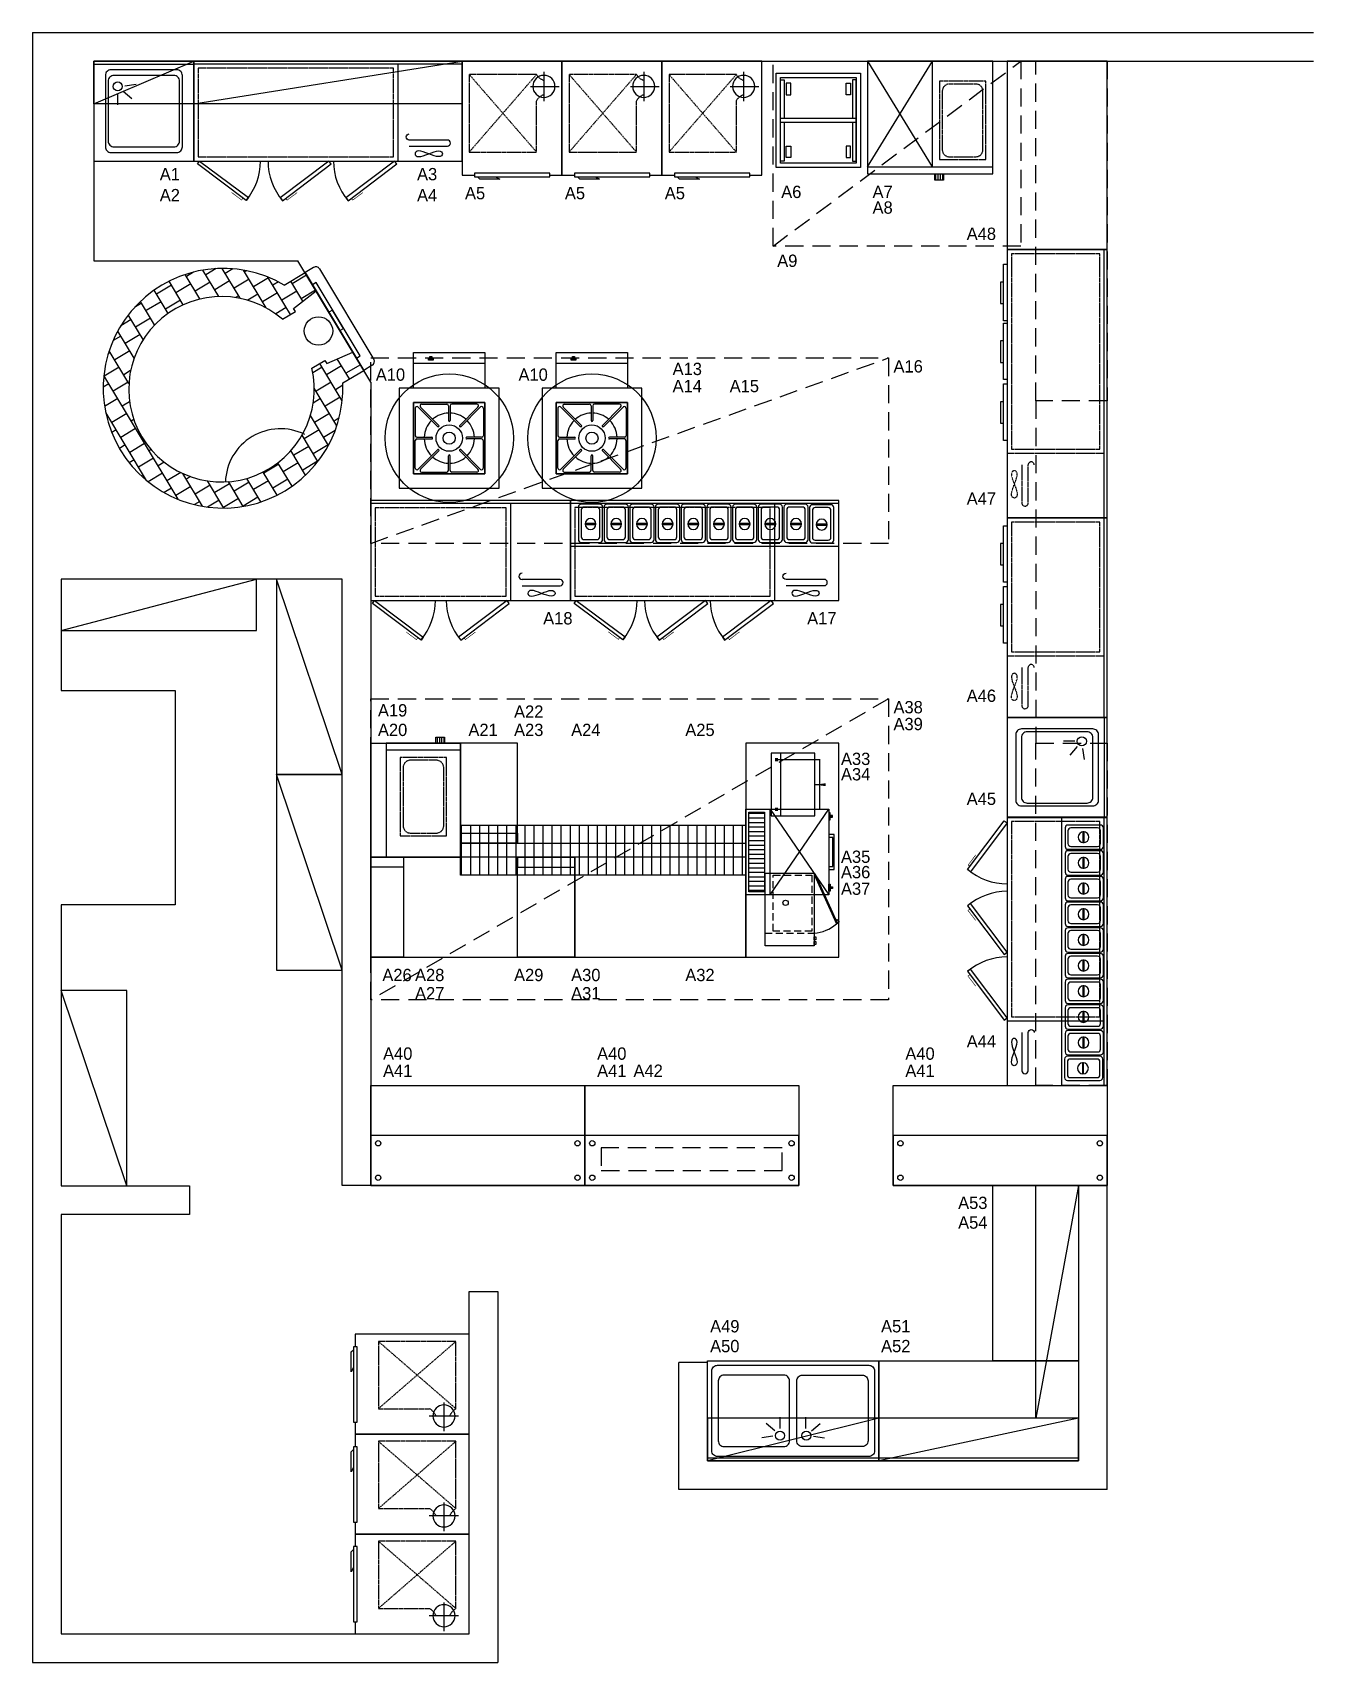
# Model space of a CAD drawing. Header units: millimetres. Extents: x 521598 to 528569, y -164711 to -162316.
# Drawn here: x 527671 to 528569, y -163459 to -162316 of the extents above; entities that cross this region are included whole.
import ezdxf
from ezdxf.enums import TextEntityAlignment as Align

# ---------------------------------------------------------------- set-up
doc = ezdxf.new("R2010")
doc.units = ezdxf.units.MM
doc.linetypes.add('DASHED', pattern=[0.75, 0.5, -0.25])
doc.linetypes.add('HIDDENX2', pattern=[19.05, 12.7, -6.35])
for name, color, linetype in [('002 Çizgi', 7, 'Continuous'), ('CIHAZ', 2, 'Continuous'), ('Kıtc-002 Çizgi', 7, 'Continuous'), ('S2000-002 Çizgi', 7, 'Continuous')]:
    doc.layers.add(name, color=color, linetype=linetype)
doc.styles.add('TAKSİM', font='GOTHIC.TTF', dxfattribs={"height": 20})

# ---------------------------------------------------------------- blocks, each defined once
blk = doc.blocks.new('A$C7A461B3E')
at = {"layer": 'S2000-002 Çizgi'}
for points in [[(0, 0), (59, 0), (59, 66), (0, 66)], [(3, 3), (56, 3), (56, 63), (3, 63)], [(7, 59), (7, 51), (10.1, 51), (10.1, 59)], [(52, 59), (52, 51), (48.9, 51), (48.9, 59)], [(3, 31.5), (56, 31.5), (56, 34.5), (3, 34.5)], [(7, 7), (7, 15), (10.1, 15), (10.1, 7)], [(52, 7), (52, 15), (48.9, 15), (48.9, 7)]]:
    blk.add_lwpolyline(points, close=True, dxfattribs=at)
for points in [[(5.6, 31.5), (5.6, 4.4), (3, 4.4), (3, 61.4), (5.6, 61.4), (5.6, 34.5)], [(53.4, 31.5), (53.4, 4.4), (56, 4.4), (56, 61.4), (53.4, 61.4), (53.4, 34.5)]]:
    blk.add_lwpolyline(points, dxfattribs=at)
blk = doc.blocks.new('A$C06017225')
at = {"layer": 'S2000-002 Çizgi'}
h = blk.add_hatch(dxfattribs=at)
h.set_pattern_fill('AR-B88', color=256, scale=0.06, style=0)
h.set_pattern_definition([(0, (-8243.159, 3900.022), (0, 12.192), []), (90, (-8243.159, 3900.022), (-6.096, 12.192), [12.192, -12.192])])
h.paths.add_polyline_path([(44, 27.1), (44, 10), (59, 10), (61.5, 29.8), (64, 29.8), (64, 40.4, -6.342329), (104, 40.4), (104, 29.8), (106.5, 29.8), (109, 10), (114, 10), (124, 10), (124, 27.1, 3.946619)])
for p, q in [((64, 40.4), (64, 29.8)), ((104, 40.4), (104, 29.8)), ((44, 27.1), (44, 10)), ((61.5, 29.8), (59, 10)), ((64, 29.8), (61.5, 29.8)), ((104, 29.8), (106.5, 29.8)), ((106.5, 29.8), (109, 10)), ((124, 27.1), (124, 10)), ((124, 10), (44, 10))]:
    blk.add_line(p, q, dxfattribs=at)
at = {"layer": 'S2000-002 Çizgi', "color": 4}
for p, q in [((44, 3), (44, 10)), ((121, 0), (47, 0)), ((124, 3), (124, 10))]:
    blk.add_line(p, q, dxfattribs=at)
for points in [[(54, 7), (114, 7), (114, 10), (54, 10)], [(76.5, 7), (91.5, 7), (91.5, 10), (76.5, 10)]]:
    blk.add_lwpolyline(points, close=True, dxfattribs=at)
at = {"layer": 'S2000-002 Çizgi'}
blk.add_circle((84, 23), 10, dxfattribs=at)
for centre, radius, start, end in [((84, 101), 84, 298.4369, 241.5631), ((84, 102.3), 65, 287.9202, 252.0798), ((6, 101), 38.5, 302.7104, 57.2896)]:
    blk.add_arc(centre, radius, start, end, dxfattribs=at)
at = {"layer": 'S2000-002 Çizgi', "color": 4}
for centre, start, end in [((47, 3), 180, 270), ((121, 3), 270, 0)]:
    blk.add_arc(centre, 3, start, end, dxfattribs=at)
blk = doc.blocks.new('A$Cb98cdcd6')
at = {"layer": 'CIHAZ', "color": 1}
for p, q in [((75.3, 57.3), (54.8, 57.3)), ((65.1, 47.9), (65.1, 68))]:
    blk.add_line(p, q, dxfattribs=at)
at = {"layer": 'CIHAZ', "color": 5, "linetype": 'DASHED'}
for p, q in [((73.5, 5), (19.1, 52.2)), ((73.5, 52.2), (19.1, 5))]:
    blk.add_line(p, q, dxfattribs=at)
at = {"layer": 'CIHAZ', "color": 5}
for points in [[(1.8, 8.8), (1.8, 61.6), (4.3, 61.6), (4.3, 8.8)], [(1.8, 10.8), (1.8, 23.4), (0, 26.4), (0, 12.4)]]:
    blk.add_lwpolyline(points, close=True, dxfattribs=at)
at = {"layer": 'CIHAZ', "color": 1}
blk.add_circle((65.1, 57.3), 7.76, dxfattribs=at)
at = {"layer": 'S2000-002 Çizgi', "linetype": 'DASHED'}
for p, q in [((19.1, 52.2), (54.9, 52.2)), ((19.1, 5), (19.1, 52.2)), ((73.5, 52.2), (73.5, 5)), ((73.5, 5), (19.1, 5))]:
    blk.add_line(p, q, dxfattribs=at)
at = {"layer": 'S2000-002 Çizgi'}
blk.add_lwpolyline([(2.8, 61.6), (2.8, 70), (82.8, 70), (82.8, 0), (2.8, 0), (2.8, 8.8)], dxfattribs=at)
at = {"layer": 'S2000-002 Çizgi', "linetype": 'DASHED'}
for centre, radius, start, end in [((49.9, 61), 10.2, 299.6907, 336.7752), ((78.1, 60.4), 9.4, 201.2079, 240.9566)]:
    blk.add_arc(centre, radius, start, end, dxfattribs=at)
blk = doc.blocks.new('A$Cfcd82702')
at = {"layer": '002 Çizgi', "color": 7}
for p, q in [((34, 59.7), (7.3, 59.7)), ((10.8, 65), (11, 65.7)), ((11, 64.2), (10.8, 65)), ((11, 65.7), (11.5, 66.3)), ((11.5, 63.6), (11, 64.2)), ((11.5, 66.3), (12.3, 66.8)), ((12.3, 63.1), (11.5, 63.6)), ((12.3, 66.8), (13.4, 67)), ((13.4, 63), (12.3, 63.1)), ((13.4, 67), (14.9, 66.8)), ((14.9, 63.1), (13.4, 63)), ((14.9, 66.8), (16.6, 66.3)), ((16.6, 63.6), (14.9, 63.1)), ((16.6, 66.3), (18.5, 65.7)), ((18.5, 64.2), (16.6, 63.6)), ((18.5, 65.7), (20.4, 65)), ((20.4, 65), (18.5, 64.2)), ((22.4, 65.7), (20.4, 65)), ((20.4, 65), (22.4, 64.2)), ((24.2, 66.3), (22.4, 65.7)), ((22.4, 64.2), (24.2, 63.6)), ((25.9, 66.8), (24.2, 66.3)), ((24.2, 63.6), (25.9, 63.1)), ((27.4, 67), (25.9, 66.8)), ((25.9, 63.1), (27.4, 63)), ((28.5, 66.8), (27.4, 67)), ((27.4, 63), (28.5, 63.1)), ((29.3, 66.3), (28.5, 66.8)), ((28.5, 63.1), (29.3, 63.6)), ((29.8, 65.7), (29.3, 66.3)), ((29.3, 63.6), (29.8, 64.2)), ((30, 65), (29.8, 65.7)), ((29.8, 64.2), (30, 65)), ((7.3, 55.3), (34, 55.3)), ((0, 2), (140, 2))]:
    blk.add_line(p, q, dxfattribs=at)
for points in [[(77, 97.8), (42.9, 72), (44.4, 70), (78.5, 95.8)], [(104.8, 97.8), (138.9, 72), (137.4, 70), (103.2, 95.8)], [(0, 70), (0, 0), (140, 0), (140, 70)]]:
    blk.add_lwpolyline(points, close=True, dxfattribs=at)
at = {"layer": '002 Çizgi', "color": 7, "const_width": 0.427}
for points in [[(74.7, 96.1), (73.7, 97.4), (68.1, 93.2), (66.6, 92.1)], [(107, 96.1), (108, 97.4), (113.7, 93.2), (115.1, 92.1)]]:
    blk.add_lwpolyline(points, dxfattribs=at)
at = {"layer": '002 Çizgi', "color": 7}
blk.add_lwpolyline([(42, 2), (42, 70)], dxfattribs=at)
at = {"layer": '002 Çizgi', "color": 7, "linetype": 'DASHED'}
blk.add_lwpolyline([(45, 5), (137, 5), (137, 67), (45, 67)], close=True, dxfattribs=at)
at = {"layer": '002 Çizgi', "color": 7}
for centre, radius, start, end in [((44.4, 70), 42.7, 0, 40.5092), ((137.4, 70), 42.7, 139.4908, 180), ((7.3, 57.5), 2.17, 90, 270), ((34, 53.1), 2.17, 270, 90)]:
    blk.add_arc(centre, radius, start, end, dxfattribs=at)
blk = doc.blocks.new('A$C552B0E51')
at = {"layer": 'Kıtc-002 Çizgi'}
h = blk.add_hatch(dxfattribs=at)
h.set_pattern_fill('ANSI31', color=256, angle=45, style=0)
h.set_pattern_definition([(90, (-2780.067, -8355.0508), (-3.175, 7e-16), [])])
h.paths.add_polyline_path([(58, 48.8), (58, 59.8), (2, 59.8), (2, 48.8)])
for p, q in [((60, 44.8), (0, 3.8)), ((0, 44.8), (60, 3.8))]:
    blk.add_line(p, q, dxfattribs=at)
for points in [[(0, 61.8), (60, 61.8), (60, 3.8), (0, 3.8)], [(2, 59.8), (58, 59.8), (58, 48.8), (2, 48.8)], [(0, 44.8), (60, 44.8), (60, 3.8), (0, 3.8)], [(7.5, 2.8), (2.5, 2.8), (2.5, 3.8), (7.5, 3.8)], [(5.5, 1.1), (4.5, 1.1), (4.5, 2.8), (5.5, 2.8)], [(17.8, 0), (42.2, 0), (42.2, 3.8), (17.8, 3.8)], [(19.8, 1), (40.2, 1), (40.2, 3.8), (19.8, 3.8)], [(52.5, 2.8), (57.5, 2.8), (57.5, 3.8), (52.5, 3.8)], [(54.5, 1.1), (55.5, 1.1), (55.5, 2.8), (54.5, 2.8)]]:
    blk.add_lwpolyline(points, close=True, dxfattribs=at)
for points in [[(5, 2.8), (5, 1.1)], [(55, 2.8), (55, 1.1)]]:
    blk.add_lwpolyline(points, dxfattribs=at)
blk = doc.blocks.new('A$C67BA2794')
at = {"layer": 'S2000-002 Çizgi'}
blk.add_lwpolyline([(0, 7.6), (44, 7.6), (44, 38), (0, 38)], close=True, dxfattribs=at)
for points, const_width in [([(3.5, 34.4), (5.8, 34.4)], 2), ([(4.6, 34), (4.6, 4.1), (22, 4.1)], 1), ([(39.4, 34), (39.4, 4.1), (22, 4.1)], 1), ([(40.5, 34.4), (38.2, 34.4)], 2)]:
    blk.add_lwpolyline(points, dxfattribs=dict(at, const_width=const_width))
blk.add_lwpolyline([(44, 31.5), (0, 31.5)], dxfattribs=at)
blk.add_lwpolyline([(21.9, 7.5, 1, 1, 0), (21.9, 3.7, 1, 2, 0), (21.9, 0, 2, 2, 0)], format="xyseb", dxfattribs=at)
blk = doc.blocks.new('A$C5ACE57BF')
at = {"layer": 'S2000-002 Çizgi', "linetype": 'DASHED', "ltscale": 10}
blk.add_line((9, 51.9), (9, 17.5), dxfattribs=at)
at = {"layer": 'S2000-002 Çizgi'}
for points in [[(0, 51.9), (51, 51.9), (51, 17.5), (0, 17.5)], [(0.9, 17.5), (3.2, 17.5), (3.2, 16.3), (0.9, 16.3)], [(4.2, 17.5), (6.4, 17.5), (6.4, 16.3), (4.2, 16.3)], [(16, 1.1), (50.5, 16.7), (50, 17.5), (15.4, 1.9)], [(16, 1.1), (17.9, 2.4), (18.6, 1.3), (16.7, 0)]]:
    blk.add_lwpolyline(points, close=True, dxfattribs=at)
at = {"layer": 'S2000-002 Çizgi', "linetype": 'DASHED', "ltscale": 10}
blk.add_lwpolyline([(10.4, 46.1), (49.6, 46.1), (49.6, 19), (10.4, 19)], close=True, dxfattribs=at)
at = {"layer": 'S2000-002 Çizgi'}
blk.add_circle((30.2, 37.5), 1.85, dxfattribs=at)
blk.add_arc((36.1, 19.5), 27.2, 184.2771, 220.3659, dxfattribs=at)
blk = doc.blocks.new('A$C01E77913')
at = {"layer": 'S2000-002 Çizgi'}
for points in [[(2, 26.8), (15, 26.8, -0.414214), (17, 24.8), (17, 2, -0.414214), (15, 0), (2, 0, -0.414214), (0, 2), (0, 24.8, -0.414214)], [(4, 24.8), (13, 24.8, -0.414214), (15, 22.8), (15, 4, -0.414214), (13, 2), (4, 2, -0.414214), (2, 4), (2, 22.8, -0.414214)]]:
    blk.add_lwpolyline(points, format="xyb", close=True, dxfattribs=at)
blk.add_lwpolyline([(4.7, 14.3), (12.2, 14.3), (12.2, 13.5), (4.7, 13.5)], close=True, dxfattribs=at)
blk.add_circle((8.5, 13.9), 3.82, dxfattribs=at)
blk = doc.blocks.new('188-70-M')
at = {"layer": '002 Çizgi', "color": 7}
blk.add_line((47.6, -126), (47.6, 62), dxfattribs=at)
for points in [[(-48.1, 25.3), (-22.5, 59.5), (-20.4, 58), (-46, 23.8)], [(-20.4, -126), (49.6, -126), (49.6, 62), (-20.4, 62)], [(17.6, 62), (17.6, -126), (49.6, -126), (49.6, 62)], [(-48.2, -0.1), (-22.5, -34.2), (-20.4, -32.6), (-46.2, 1.5)], [(-48.2, -46), (-22.5, -80.2), (-20.4, -78.6), (-46.2, -44.5)], [(-17.4, -109.6), (-17.2, -108.1), (-16.8, -106.4), (-16.1, -104.5), (-15.4, -102.6), (-14.7, -100.7), (-14, -98.8), (-13.6, -97.1), (-13.4, -95.6), (-13.6, -94.5), (-14, -93.7), (-14.7, -93.2), (-15.4, -93), (-16.1, -93.2), (-16.8, -93.7), (-17.2, -94.5), (-17.4, -95.6), (-17.2, -97.1), (-16.8, -98.8), (-16.1, -100.7), (-15.4, -102.6), (-14.7, -104.5), (-14, -106.4), (-13.6, -108.1), (-13.4, -109.6), (-13.6, -110.7), (-14, -111.5), (-14.7, -112), (-15.4, -112.2), (-16.1, -112), (-16.8, -111.5), (-17.2, -110.7)]]:
    blk.add_lwpolyline(points, close=True, dxfattribs=at)
at = {"layer": '002 Çizgi', "color": 7, "linetype": 'DASHED'}
blk.add_lwpolyline([(44.6, -78), (44.6, 59), (-17.4, 59), (-17.4, -78)], close=True, dxfattribs=at)
at = {"layer": '002 Çizgi', "color": 7, "const_width": 0.428}
for points in [[(-46.4, 27.5), (-47.7, 28.5), (-43.5, 34.2), (-42.4, 35.6)], [(-46.5, -2.3), (-47.9, -3.3), (-43.6, -8.9), (-42.5, -10.4)], [(-46.5, -48.3), (-47.9, -49.3), (-43.6, -54.9), (-42.5, -56.4)]]:
    blk.add_lwpolyline(points, dxfattribs=at)
at = {"layer": '002 Çizgi', "color": 7}
blk.add_lwpolyline([(47.6, -81), (-20.4, -81)], dxfattribs=at)
for points in [[(-10.1, -89), (-10.1, -115.7, 1), (-5.7, -115.7)], [(-5.7, -115.7), (-5.7, -89, -1), (-1.4, -89)]]:
    blk.add_lwpolyline(points, format="xyb", dxfattribs=at)
for centre, start, end in [((-20.4, 58), 229.755, 270), ((-20.4, -32.6), 90, 130.5092), ((-20.4, -78.6), 90, 130.5092)]:
    blk.add_arc(centre, 42.7, start, end, dxfattribs=at)
at = {"layer": '002 Çizgi', "color": 7, "xscale": -1, "rotation": 90}
for p in [(47, 56.5), (47, 38.5), (47, 20.5), (47, 2.5), (47, -15.5), (47, -33.5), (47, -51.5), (47, -69.5), (47, -87.5), (46.6, -105.5)]:
    blk.add_blockref('A$C01E77913', p, dxfattribs=at)
blk = doc.blocks.new('188-70')
at = {"layer": '002 Çizgi', "color": 7}
blk.add_line((24.3, -110), (24.3, 78), dxfattribs=at)
for points in [[(-71.3, 41.3), (-45.7, 75.5), (-43.7, 74), (-69.3, 39.7)], [(-43.7, -110), (26.3, -110), (26.3, 78), (-43.7, 78)], [(-71.5, 15.9), (-45.7, -18.2), (-43.7, -16.7), (-69.4, 17.4)], [(-71.5, -30.1), (-45.7, -64.2), (-43.7, -62.6), (-69.4, -28.5)], [(-40.6, -93.6), (-40.5, -92.1), (-40, -90.4), (-39.4, -88.6), (-38.6, -86.6), (-37.9, -84.7), (-37.3, -82.8), (-36.8, -81.1), (-36.6, -79.7), (-36.8, -78.5), (-37.3, -77.7), (-37.9, -77.2), (-38.6, -77), (-39.4, -77.2), (-40, -77.7), (-40.5, -78.5), (-40.6, -79.7), (-40.5, -81.1), (-40, -82.8), (-39.4, -84.7), (-38.6, -86.6), (-37.9, -88.6), (-37.3, -90.4), (-36.8, -92.1), (-36.6, -93.6), (-36.8, -94.7), (-37.3, -95.6), (-37.9, -96.1), (-38.6, -96.2), (-39.4, -96.1), (-40, -95.6), (-40.5, -94.7)]]:
    blk.add_lwpolyline(points, close=True, dxfattribs=at)
at = {"layer": '002 Çizgi', "color": 7, "linetype": 'DASHED'}
blk.add_lwpolyline([(21.3, -62), (21.3, 75), (-40.7, 75), (-40.7, -62)], close=True, dxfattribs=at)
at = {"layer": '002 Çizgi', "color": 7, "const_width": 0.427}
for points in [[(-69.7, 43.5), (-71, 44.5), (-66.7, 50.2), (-65.7, 51.6)], [(-69.8, 13.7), (-71.1, 12.7), (-66.9, 7), (-65.8, 5.6)], [(-69.8, -32.3), (-71.1, -33.3), (-66.9, -39), (-65.8, -40.4)]]:
    blk.add_lwpolyline(points, dxfattribs=at)
at = {"layer": '002 Çizgi', "color": 7}
blk.add_lwpolyline([(24.3, -65), (-43.7, -65)], dxfattribs=at)
for points in [[(-33.3, -73), (-33.3, -99.7, 1), (-29, -99.7)], [(-29, -99.7), (-29, -73, -1), (-24.6, -73)]]:
    blk.add_lwpolyline(points, format="xyb", dxfattribs=at)
for centre, start, end in [((-43.7, 74), 229.755, 270), ((-43.7, -16.7), 90, 130.5092), ((-43.7, -62.6), 90, 130.5092)]:
    blk.add_arc(centre, 42.7, start, end, dxfattribs=at)
blk = doc.blocks.new('A$C59A6314D')
at = {"layer": 'S2000-002 Çizgi'}
for p, q in [((16.5, 47.3), (16.5, 39.4)), ((20.4, 49), (26.5, 43.9)), ((21.7, 52.8), (29.5, 53.9))]:
    blk.add_line(p, q, dxfattribs=at)
for points in [[(0, 0), (70, 0), (70, 70), (0, 70)], [(0, 68), (70, 68), (70, 70), (0, 70)]]:
    blk.add_lwpolyline(points, close=True, dxfattribs=at)
for points in [[(12, 6), (58, 6, 0.414214), (62, 10), (62, 60, 0.414214), (58, 64), (12, 64, 0.414214), (8, 60), (8, 10, 0.414214)], [(14, 10), (56, 10, 0.414214), (60, 14), (60, 56, 0.414214), (56, 60), (14, 60, 0.414214), (10, 56), (10, 14, 0.414214)]]:
    blk.add_lwpolyline(points, format="xyb", close=True, dxfattribs=at)
blk.add_circle((16.7, 52.3), 3.19, dxfattribs=at)
blk = doc.blocks.new('A$C469D6A64')
at = {"layer": 'S2000-002 Çizgi'}
blk.add_line((188, 72.6), (0, 72.6), dxfattribs=at)
for points in [[(188, 4.6), (188, 74.6), (0, 74.6), (0, 4.6)], [(49.9, 2), (10.3, 2), (10.3, 4.6), (49.9, 4.6)], [(37.8, 2), (22.9, 2), (22.9, 0), (37.8, 0)], [(91.2, 2), (51.6, 2), (51.6, 4.6), (91.2, 4.6)], [(79.1, 2), (64.1, 2), (64.1, 0), (79.1, 0)], [(133.8, 2), (94.2, 2), (94.2, 4.6), (133.8, 4.6)], [(121.7, 2), (106.8, 2), (106.8, 0), (121.7, 0)]]:
    blk.add_lwpolyline(points, close=True, dxfattribs=at)
at = {"layer": 'S2000-002 Çizgi', "linetype": 'DASHED'}
blk.add_lwpolyline([(140, 69.6), (3, 69.6), (3, 7.6), (140, 7.6)], close=True, dxfattribs=at)
blk.add_lwpolyline([(143, 72.6), (143, 4.6)], dxfattribs=at)
for points in [[(177.7, 19.3), (151, 19.3, -1), (151, 23.6)], [(151, 14.9), (177.7, 14.9, 1), (177.7, 19.3)]]:
    blk.add_lwpolyline(points, format="xyb", dxfattribs=at)
at = {"layer": 'S2000-002 Çizgi', "linetype": 'DASHED', "ltscale": 0.1}
blk.add_lwpolyline([(171.6, 7.6), (170.1, 7.8), (168.4, 8.2), (166.5, 8.9), (164.6, 9.6), (162.6, 10.4), (160.8, 11), (159.1, 11.5), (157.6, 11.6), (156.5, 11.5), (155.7, 11), (155.2, 10.4), (155, 9.6), (155.2, 8.9), (155.7, 8.2), (156.5, 7.8), (157.6, 7.6), (159.1, 7.8), (160.8, 8.2), (162.6, 8.9), (164.6, 9.6), (166.5, 10.4), (168.4, 11), (170.1, 11.5), (171.6, 11.6), (172.7, 11.5), (173.5, 11), (174, 10.4), (174.2, 9.6), (174, 8.9), (173.5, 8.2), (172.7, 7.8)], close=True, dxfattribs=at)
blk = doc.blocks.new('A$C0E3E1D6B')
at = {"layer": 'S2000-002 Çizgi'}
h = blk.add_hatch(dxfattribs=at)
h.set_pattern_fill('LINE', color=256, scale=0.5, angle=90, style=0)
h.set_pattern_definition([(90, (-1212.5031, -3768.8105), (-1.5875, 1e-16), [])])
h.paths.add_polyline_path([(53.3, 4.3), (47.1, 4.3), (47.1, 0), (53.3, 0)])
for p, q in [((0, 9.3), (45.6, 83.4)), ((0, 83.4), (45.4, 9.3)), ((45.4, 83.4), (45.4, 9.3)), ((0, 9.3), (87.9, 9.3))]:
    blk.add_line(p, q, dxfattribs=at)
for points in [[(0, 4.3), (87.9, 4.3), (87.9, 83.4), (0, 83.4)], [(53.3, 0), (47.1, 0), (47.1, 4.3), (53.3, 4.3)]]:
    blk.add_lwpolyline(points, close=True, dxfattribs=at)
at = {"layer": 'S2000-002 Çizgi', "linetype": 'DASHED'}
blk.add_lwpolyline([(50.4, 69.3), (50.4, 14.3), (82.9, 14.3), (82.9, 69.3)], close=True, dxfattribs=at)
blk.add_lwpolyline([(52.4, 62.3), (52.4, 21.3, 0.414214), (57.4, 16.3), (75.9, 16.3, 0.414214), (80.9, 21.3), (80.9, 62.3, 0.414214), (75.9, 67.3), (57.4, 67.3, 0.414214)], format="xyb", close=True, dxfattribs=at)
blk = doc.blocks.new('A$C32DC0840')
at = {"layer": 'S2000-002 Çizgi'}
for p, q in [((45.8, 52.8), (38, 53.9)), ((47.1, 49), (41, 43.9)), ((51, 47.3), (51, 39.4)), ((69, 47.3), (69, 39.4)), ((72.9, 49), (79, 43.9)), ((74.2, 52.8), (82, 53.9))]:
    blk.add_line(p, q, dxfattribs=at)
for points in [[(120, 0), (0, 0), (0, 70), (120, 70)], [(120, 68), (0, 68), (0, 70), (120, 70)]]:
    blk.add_lwpolyline(points, close=True, dxfattribs=at)
for points in [[(113, 3), (7, 3, -0.414214), (3, 7), (3, 63, -0.414214), (7, 67), (113, 67, -0.414214), (117, 63), (117, 7, -0.414214)], [(53.5, 10), (11.5, 10, -0.414214), (7.5, 14), (7.5, 56, -0.414214), (11.5, 60), (53.5, 60, -0.414214), (57.5, 56), (57.5, 14, -0.414214)], [(66.5, 10), (108.5, 10, 0.414214), (112.5, 14), (112.5, 56, 0.414214), (108.5, 60), (66.5, 60, 0.414214), (62.5, 56), (62.5, 14, 0.414214)]]:
    blk.add_lwpolyline(points, format="xyb", close=True, dxfattribs=at)
for centre in [(50.8, 52.3), (69.2, 52.3)]:
    blk.add_circle(centre, 3.19, dxfattribs=at)
blk = doc.blocks.new('A$C9630bff7')
at = {"layer": 'S2000-002 Çizgi'}
h = blk.add_hatch(dxfattribs=at)
h.set_pattern_fill('LINE', color=256, scale=0.5, angle=270, style=0)
h.set_pattern_definition([(270, (1300.4031, 3853.0656), (1.5875, -3e-16), [])])
h.paths.add_polyline_path([(34.6, 80), (40.8, 80), (40.8, 84.3), (34.6, 84.3)])
blk.add_line((52, 75), (0, 75), dxfattribs=at)
for points in [[(52, 80), (0, 80), (0, 0), (52, 0)], [(34.6, 84.3), (40.8, 84.3), (40.8, 80), (34.6, 80)]]:
    blk.add_lwpolyline(points, close=True, dxfattribs=at)
at = {"layer": 'S2000-002 Çizgi', "linetype": 'DASHED'}
blk.add_lwpolyline([(42.2, 15), (42.2, 70), (9.8, 70), (9.8, 15)], close=True, dxfattribs=at)
blk.add_lwpolyline([(40.2, 22), (40.2, 63, 0.414214), (35.2, 68), (16.8, 68, 0.414214), (11.8, 63), (11.8, 22, 0.414214), (16.8, 17), (35.2, 17, 0.414214)], format="xyb", close=True, dxfattribs=at)
blk = doc.blocks.new('A$Caadfd06e')
at = {"layer": 'S2000-002 Çizgi'}
blk.add_line((140, 72.6), (0, 72.6), dxfattribs=at)
for points in [[(140, 4.6), (140, 74.6), (0, 74.6), (0, 4.6)], [(45.2, 2), (5.6, 2), (5.6, 4.6), (45.2, 4.6)], [(33.1, 2), (18.1, 2), (18.1, 0), (33.1, 0)], [(87.8, 2), (48.2, 2), (48.2, 4.6), (87.8, 4.6)], [(75.7, 2), (60.8, 2), (60.8, 0), (75.7, 0)]]:
    blk.add_lwpolyline(points, close=True, dxfattribs=at)
at = {"layer": 'S2000-002 Çizgi', "linetype": 'DASHED'}
blk.add_lwpolyline([(94, 69.6), (3, 69.6), (3, 7.6), (94, 7.6)], close=True, dxfattribs=at)
blk.add_lwpolyline([(97, 72.6), (97, 4.6)], dxfattribs=at)
for points in [[(131.7, 19.3), (105, 19.3, -1), (105, 23.6)], [(105, 14.9), (131.7, 14.9, 1), (131.7, 19.3)]]:
    blk.add_lwpolyline(points, format="xyb", dxfattribs=at)
at = {"layer": 'S2000-002 Çizgi', "linetype": 'DASHED', "ltscale": 0.1}
blk.add_lwpolyline([(125.6, 7.6), (124.1, 7.8), (122.4, 8.2), (120.5, 8.9), (118.6, 9.6), (116.6, 10.4), (114.8, 11), (113.1, 11.5), (111.6, 11.6), (110.5, 11.5), (109.7, 11), (109.2, 10.4), (109, 9.6), (109.2, 8.9), (109.7, 8.2), (110.5, 7.8), (111.6, 7.6), (113.1, 7.8), (114.8, 8.2), (116.6, 8.9), (118.6, 9.6), (120.5, 10.4), (122.4, 11), (124.1, 11.5), (125.6, 11.6), (126.7, 11.5), (127.5, 11), (128, 10.4), (128.2, 9.6), (128, 8.9), (127.5, 8.2), (126.7, 7.8)], close=True, dxfattribs=at)
blk = doc.blocks.new('A$Ce6cfffbb')
at = {"ltscale": 3}
blk.add_line((60, 87.2), (10, 87.2), dxfattribs=at)
blk.add_lwpolyline([(60, 70), (10, 70), (10, 95), (60, 95)], close=True, dxfattribs=at)
at = {"layer": 'S2000-002 Çizgi'}
for p, q in [((10, 60), (10, 10)), ((60, 60), (10, 60)), ((15.6, 58.8), (33.3, 58.8)), ((34.4, 57.7), (34.4, 47.3)), ((35.6, 57.7), (35.6, 47.3)), ((54.4, 58.8), (36.7, 58.8)), ((11.1, 56), (11.1, 36.7)), ((13, 56.9), (26.9, 43)), ((14.9, 56.8), (27.6, 43.9)), ((55.1, 56.8), (42.4, 43.9)), ((57, 56.9), (43.1, 43)), ((58.9, 56), (58.9, 36.7)), ((12.3, 35.6), (22.8, 35.6)), ((12.3, 35.6), (22.8, 35.6)), ((12.3, 34.4), (22.8, 34.4)), ((27.7, 43.1), (27.7, 43.1)), ((42.3, 43.1), (42.3, 43.1)), ((57.7, 35.6), (47.2, 35.6)), ((57.7, 35.6), (47.2, 35.6)), ((57.7, 34.4), (47.2, 34.4)), ((11.1, 14), (11.1, 33.3)), ((13, 13.1), (26.9, 27)), ((14.9, 13.2), (27.6, 26.1)), ((27.7, 26.9), (27.7, 26.9)), ((42.3, 26.9), (42.3, 26.9)), ((55.1, 13.2), (42.4, 26.1)), ((57, 13.1), (43.1, 27)), ((58.9, 14), (58.9, 33.3)), ((34.4, 12.3), (34.4, 22.7)), ((35.6, 12.3), (35.6, 22.7)), ((15.6, 11.2), (33.3, 11.2)), ((54.4, 11.2), (36.7, 11.2))]:
    blk.add_line(p, q, dxfattribs=at)
for points in [[(22.7, 90.9), (21.4, 90.9), (21.4, 92.2), (22.7, 92.2)], [(23.7, 89.6), (20.4, 89.6), (20.4, 90.9), (23.7, 90.9)], [(0, 70), (0, 0), (70, 0), (70, 70)], [(10, 60), (10, 10), (60, 10), (60, 60)], [(10, 60), (60, 60), (60, 10), (10, 10)], [(10, 60), (60, 60), (60, 10), (10, 10)]]:
    blk.add_lwpolyline(points, close=True, dxfattribs=at)
for radius in [9.25, 4.25]:
    blk.add_circle((35, 35), radius, dxfattribs=at)
for centre, radius, start, end in [((12.3, 56), 1.13, 51.148, 180), ((15.6, 57.7), 1.13, 90, 231.148), ((33.3, 57.7), 1.13, 0, 90), ((36.7, 57.7), 1.13, 90, 180), ((54.4, 57.7), 1.13, 308.852, 90), ((57.7, 56), 1.13, 360, 128.852), ((35, 35), 17.6, 135.2011, 178.1649), ((35, 35), 17.6, 91.8351, 131.3748), ((35, 47.3), 0.563, 180, 270), ((35, 47.3), 0.563, 270, 0), ((35, 35), 17.6, 48.6252, 88.1649), ((35, 35), 17.6, 1.8351, 44.7989), ((12.3, 36.7), 1.13, 180, 270), ((12.3, 33.3), 1.13, 90, 180), ((35, 35), 17.6, 181.8351, 224.7989), ((22.8, 35), 0.563, 0, 90), ((22.8, 35), 0.563, 270, 0), ((27.3, 43.5), 0.563, 231.1535, 321.1357), ((27.3, 43.5), 0.563, 321.1471, 51.1404), ((42.7, 43.5), 0.563, 128.8596, 218.8529), ((42.7, 43.5), 0.563, 218.8643, 308.8465), ((47.2, 35), 0.563, 90, 180), ((47.2, 35), 0.563, 180, 270), ((35, 35), 17.6, 315.2011, 358.1649), ((57.7, 36.7), 1.13, 270, 0), ((57.7, 33.3), 1.13, 0, 90), ((27.3, 26.5), 0.563, 38.8643, 128.8465), ((27.3, 26.5), 0.563, 308.8596, 38.8529), ((35, 22.7), 0.563, 90, 180), ((35, 22.7), 0.563, 0, 90), ((42.7, 26.5), 0.563, 141.1471, 231.1404), ((42.7, 26.5), 0.563, 51.1535, 141.1357), ((12.3, 14), 1.13, 180, 308.852), ((15.6, 12.3), 1.13, 128.852, 270), ((35, 35), 17.6, 228.6252, 268.1649), ((33.3, 12.3), 1.13, 270, 0), ((35, 35), 17.6, 271.8351, 311.3748), ((36.7, 12.3), 1.13, 180, 270), ((54.4, 12.3), 1.13, 270, 51.148), ((57.7, 14), 1.13, 231.148, 0)]:
    blk.add_arc(centre, radius, start, end, dxfattribs=at)

msp = doc.modelspace()

# ---------------------------------------------------------------- hatches: boundary and pattern name
at = {"layer": '002 Çizgi', "ltscale": 3, "transparency": 33554534}
h = msp.add_hatch(dxfattribs=at)
h.set_pattern_fill('ANSI31', color=1, scale=2, angle=45)
h.set_pattern_definition([(90, (2496.879, 1283.3334), (-6.35, 0), [])])
h.paths.add_polyline_path([(527971.3, -162871.9), (527971.3, -162906.9), (528171.3, -162906.9), (528171.3, -162871.9)])

# ---------------------------------------------------------------- linework, layer by layer
at = {"ltscale": 3}
for p, q in [((527671.4, -162316.4), (528569, -162316.4)), ((527671.4, -162316.4), (527671.4, -163458.7)), ((527714.4, -162336.4), (528569, -162336.4)), ((527714.4, -162336.4), (527714.4, -162476.4)), ((527714.4, -162366.4), (527784.4, -162336.4)), ((527784.4, -162366.4), (527972.4, -162336.4)), ((527714.4, -162476.4), (527857.4, -162476.4)), ((527908.4, -162561.4), (527857.4, -162476.4)), ((527908.4, -162561.4), (527908.4, -163124.4)), ((527888.4, -162699.4), (527691.4, -162699.4)), ((527691.4, -162699.4), (527691.4, -162777.4)), ((527691.4, -162735.4), (527828.4, -162699.4)), ((527888.4, -162836.4), (527842.4, -162699.4)), ((527888.4, -163124.4), (527888.4, -162699.4)), ((527691.4, -162777.4), (527771.4, -162777.4)), ((527771.4, -162777.4), (527771.4, -162927.7)), ((527888.4, -162973.4), (527842.4, -162836.4)), ((527771.4, -162927.7), (527691.4, -162927.7)), ((527691.4, -162927.7), (527691.4, -163124.7)), ((527737.4, -163124.7), (527691.4, -162987.7)), ((527691.4, -163124.7), (527781.4, -163124.7)), ((527781.4, -163124.7), (527781.4, -163144.7)), ((527908.4, -163124.4), (527888.4, -163124.4)), ((528404.4, -163124.4), (528374.4, -163287.4)), ((528404.4, -163124.4), (528404.4, -163317.4)), ((528404.4, -163124.4), (528424.4, -163124.4)), ((528424.4, -163337.4), (528424.4, -163124.4)), ((527781.4, -163144.7), (527691.4, -163144.7)), ((527691.4, -163144.7), (527691.4, -163438.7)), ((527977.4, -163438.7), (527977.4, -163198.7)), ((527977.4, -163198.7), (527997.4, -163198.7)), ((527997.4, -163198.7), (527997.4, -163458.7)), ((528124.4, -163337.4), (528124.4, -163248.4)), ((528144.4, -163248.4), (528124.4, -163248.4)), ((528144.4, -163317.4), (528144.4, -163248.4)), ((528264.4, -163287.4), (528144.4, -163317.4)), ((528404.4, -163287.4), (528264.4, -163317.4)), ((528404.4, -163317.4), (528144.4, -163317.4)), ((528424.4, -163337.4), (528124.4, -163337.4)), ((527691.4, -163438.7), (527977.4, -163438.7)), ((527671.4, -163458.7), (527997.4, -163458.7))]:
    msp.add_line(p, q, dxfattribs=at)
for points in [[(527714.4, -162336.4), (527784.4, -162336.4), (527784.4, -162366.4), (527714.4, -162366.4)], [(527784.4, -162336.4), (527972.4, -162336.4), (527972.4, -162366.4), (527784.4, -162366.4)], [(528354.4, -162468.4), (528424.4, -162468.4), (528424.4, -162336.4), (528354.4, -162336.4)], [(527691.4, -162735.4), (527828.4, -162735.4), (527828.4, -162699.4), (527691.4, -162699.4)], [(527888.4, -162836.4), (527888.4, -162699.4), (527842.4, -162699.4), (527842.4, -162836.4)], [(527908.4, -162814.4), (527971.3, -162814.4), (527971.3, -162894.4), (527908.4, -162894.4)], [(527971.3, -162884.4), (528011.3, -162884.4), (528011.3, -162814.4), (527971.3, -162814.4)], [(528171.3, -162964.4), (528236.3, -162964.4), (528236.3, -162814.4), (528171.3, -162814.4)], [(527888.4, -162973.4), (527888.4, -162836.4), (527842.4, -162836.4), (527842.4, -162973.4)], [(527971.3, -162877.4), (528011.3, -162877.4), (528011.3, -162884.4), (527971.3, -162884.4)], [(527971.3, -162884.4), (528171.3, -162884.4), (528171.3, -162894.4), (527971.3, -162894.4)], [(528051.3, -162894.4), (527908.4, -162894.4), (527908.4, -162964.4), (528051.3, -162964.4)], [(527931.3, -162964.4), (527908.4, -162964.4), (527908.4, -162894.4), (527931.3, -162894.4)], [(527931.3, -162901.4), (527908.4, -162901.4), (527908.4, -162894.4), (527931.3, -162894.4)], [(528011.3, -162894.4), (528051.3, -162894.4), (528051.3, -162964.4), (528011.3, -162964.4)], [(528011.3, -162901.4), (528051.3, -162901.4), (528051.3, -162894.4), (528011.3, -162894.4)], [(528051.3, -162964.4), (528171.3, -162964.4), (528171.3, -162894.4), (528051.3, -162894.4)], [(527737.4, -163124.7), (527737.4, -162987.7), (527691.4, -162987.7), (527691.4, -163124.7)], [(527908.4, -163054.4), (528058.4, -163054.4), (528058.4, -163124.4), (527908.4, -163124.4)], [(528058.4, -163054.4), (528208.4, -163054.4), (528208.4, -163124.4), (528058.4, -163124.4)], [(528274.4, -163054.4), (528424.4, -163054.4), (528424.4, -163124.4), (528274.4, -163124.4)], [(527908.4, -163124.4), (528058.4, -163124.4), (528058.4, -163089.4), (527908.4, -163089.4)], [(528058.4, -163124.4), (528208.4, -163124.4), (528208.4, -163089.4), (528058.4, -163089.4)], [(528274.4, -163124.4), (528424.4, -163124.4), (528424.4, -163089.4), (528274.4, -163089.4)], [(528404.4, -163247.4), (528344.4, -163247.4), (528344.4, -163124.4), (528404.4, -163124.4)], [(528404.4, -163287.4), (528374.4, -163287.4), (528374.4, -163124.4), (528404.4, -163124.4)], [(528264.4, -163247.4), (528404.4, -163247.4), (528404.4, -163317.4), (528264.4, -163317.4)], [(528144.4, -163317.4), (528264.4, -163317.4), (528264.4, -163287.4), (528144.4, -163287.4)], [(528264.4, -163317.4), (528404.4, -163317.4), (528404.4, -163287.4), (528264.4, -163287.4)], [(528264.4, -163315.4), (528404.4, -163315.4), (528404.4, -163317.4), (528264.4, -163317.4)]]:
    msp.add_lwpolyline(points, close=True, dxfattribs=at)
for centre, radius in [((527963.4, -162600.6), 45), ((528063.4, -162600.6), 45), ((527913.6, -163094.8), 1.87), ((528053.3, -163094.8), 1.87), ((528063.6, -163094.8), 1.87), ((528203.3, -163094.8), 1.87), ((528279.6, -163094.8), 1.87), ((528419.3, -163094.8), 1.87), ((527913.6, -163119), 1.87), ((528053.3, -163119), 1.87), ((528063.6, -163119), 1.87), ((528203.3, -163119), 1.87), ((528279.6, -163119), 1.87), ((528419.3, -163119), 1.87)]:
    msp.add_circle(centre, radius, dxfattribs=at)
at = {"layer": '002 Çizgi', "color": 1, "ltscale": 3}
msp.add_lwpolyline([(527971.3, -162871.9), (528171.3, -162871.9), (528171.3, -162906.9), (527971.3, -162906.9)], close=True, dxfattribs=at)
at = {"layer": 'S2000-002 Çizgi', "linetype": 'HIDDENX2'}
for p, q in [((528190.3, -162466), (528364, -162336.4)), ((527908.4, -162674.4), (528271.3, -162544.4)), ((528271.3, -162783.3), (527908.4, -162994.4))]:
    msp.add_line(p, q, dxfattribs=at)
for points in [[(528190.3, -162336.4), (528364, -162336.4), (528364, -162466), (528190.3, -162466)], [(528424.4, -162574.4), (528374.4, -162574.4), (528374.4, -162336.4), (528424.4, -162336.4)], [(527908.4, -162544.4), (528271.3, -162544.4), (528271.3, -162674.4), (527908.4, -162674.4)], [(528424.4, -162574.4), (528374.4, -162574.4), (528374.4, -162814.4), (528424.4, -162814.4)], [(527908.4, -162783.3), (528271.3, -162783.3), (528271.3, -162994.4), (527908.4, -162994.4)], [(528424.4, -163054.4), (528374.4, -163054.4), (528374.4, -162814.4), (528424.4, -162814.4)], [(528069.9, -163114), (528196.6, -163114), (528196.6, -163098), (528069.9, -163098)]]:
    msp.add_lwpolyline(points, close=True, dxfattribs=at)

# ---------------------------------------------------------------- block references
at = {"ltscale": 3, "xscale": -1}
for p, rotation in [((527972.4, -162419.2), 270), ((528042.4, -162419.2), 270), ((528112.4, -162419.2), 270), ((527894.6, -163228.7), 180), ((527894.6, -163298.7), 180), ((527894.6, -163368.7), 180)]:
    msp.add_blockref('A$Cb98cdcd6', p, dxfattribs=dict(at, rotation=rotation))
at = {"ltscale": 3}
for name, p in [('A$Ce6cfffbb', (527928.4, -162635.6)), ('A$Ce6cfffbb', (528028.4, -162635.6)), ('A$C9630bff7', (527919.3, -162894.4))]:
    msp.add_blockref(name, p, dxfattribs=at)
for name, p, rotation in [('A$Cfcd82702', (528048.4, -162644.4), 180), ('A$Caadfd06e', (528349.8, -162656.4), 270)]:
    msp.add_blockref(name, p, dxfattribs=dict(at, rotation=rotation))
at = {"layer": 'S2000-002 Çizgi'}
for name, p in [('A$C59A6314D', (527714.4, -162406.4)), ('A$C0E3E1D6B', (528256.5, -162419.7)), ('188-70-M', (528374.8, -162928.3))]:
    msp.add_blockref(name, p, dxfattribs=at)
for name, p, rotation in [('188-70', (527862.4, -162362.7), 89.99999999999999), ('A$C06017225', (527934.7, -162585.7), 120.9637565320683), ('A$C469D6A64', (528349.8, -162468.4), 270), ('188-70-M', (528110.4, -162693.9), 90), ('A$C59A6314D', (528354.4, -162796.4), 270), ('A$C67BA2794', (528227.1, -162865.4), 90.00000000000001), ('A$C552B0E51', (528233.1, -162920.7), 90.00000000000001), ('A$C5ACE57BF', (528236.6, -162956.5), 90.00000000000001), ('A$C32DC0840', (528264.4, -163247.4), 180)]:
    msp.add_blockref(name, p, dxfattribs=dict(at, rotation=rotation))
at = {"layer": 'S2000-002 Çizgi', "xscale": -1}
msp.add_blockref('A$C7A461B3E', (528251.6, -162410.9), dxfattribs=at)

# ---------------------------------------------------------------- texts
at = {"style": 'TAKSİM'}
for s, p in [('A1', (527767.6, -162419.9)), ('A3', (527947.9, -162419.9)), ('A2', (527767.6, -162434.6)), ('A4', (527947.9, -162434.6)), ('A5', (527981.5, -162433.2)), ('A5', (528051.5, -162433.2)), ('A5', (528121.5, -162433.2)), ('A6', (528203.1, -162432.3)), ('A7', (528267.1, -162432.3)), ('A8', (528267.1, -162443.3)), ('A48', (528336.3, -162461.7)), ('A9', (528200.3, -162480.6)), ('A10', (527922.2, -162560.4)), ('A10', (528022.2, -162560.4)), ('A13', (528130.2, -162556.4)), ('A16', (528285, -162554.6)), ('A14', (528130.2, -162568.4)), ('A15', (528170.2, -162568.4)), ('A47', (528336.3, -162647.3)), ('A18', (528039.5, -162731.2)), ('A17', (528224.5, -162731.2)), ('A46', (528336.3, -162785.5)), ('A19', (527923.7, -162795.7)), ('A22', (528019.1, -162796.6)), ('A38', (528285, -162793.5)), ('A20', (527923.7, -162809.4)), ('A21', (527987.1, -162809.4)), ('A23', (528019.1, -162809.4)), ('A24', (528059.1, -162809.4)), ('A25', (528139.1, -162809.4)), ('A39', (528285, -162805.3)), ('A33', (528248.2, -162829.7)), ('A34', (528248.2, -162840.5)), ('A45', (528336.3, -162857.7)), ('A35', (528248.2, -162898.3)), ('A36', (528248.2, -162909.1)), ('A37', (528248.2, -162920.7)), ('A26', (527926.8, -162981.2)), ('A28', (527949.7, -162981.2)), ('A29', (528019.1, -162981.2)), ('A30', (528059.1, -162981.2)), ('A32', (528139.1, -162981.2)), ('A27', (527949.7, -162994)), ('A31', (528059.1, -162994)), ('A44', (528336.3, -163027.7)), ('A40', (527927.3, -163036.3)), ('A40', (528077.3, -163036.3)), ('A40', (528293.3, -163036.3)), ('A41', (527927.3, -163048.3)), ('A41', (528077.3, -163048.3)), ('A42', (528102.8, -163048.3)), ('A41', (528293.3, -163048.3)), ('A53', (528330.3, -163140.9)), ('A54', (528330.3, -163154.7)), ('A49', (528156.5, -163227.4)), ('A51', (528276.3, -163227.4)), ('A50', (528156.5, -163241.3)), ('A52', (528276.3, -163241.3))]:
    msp.add_text(s, height=8.64, dxfattribs=at).set_placement(p, align=Align.CENTER)

doc.saveas('drawing.dxf')
